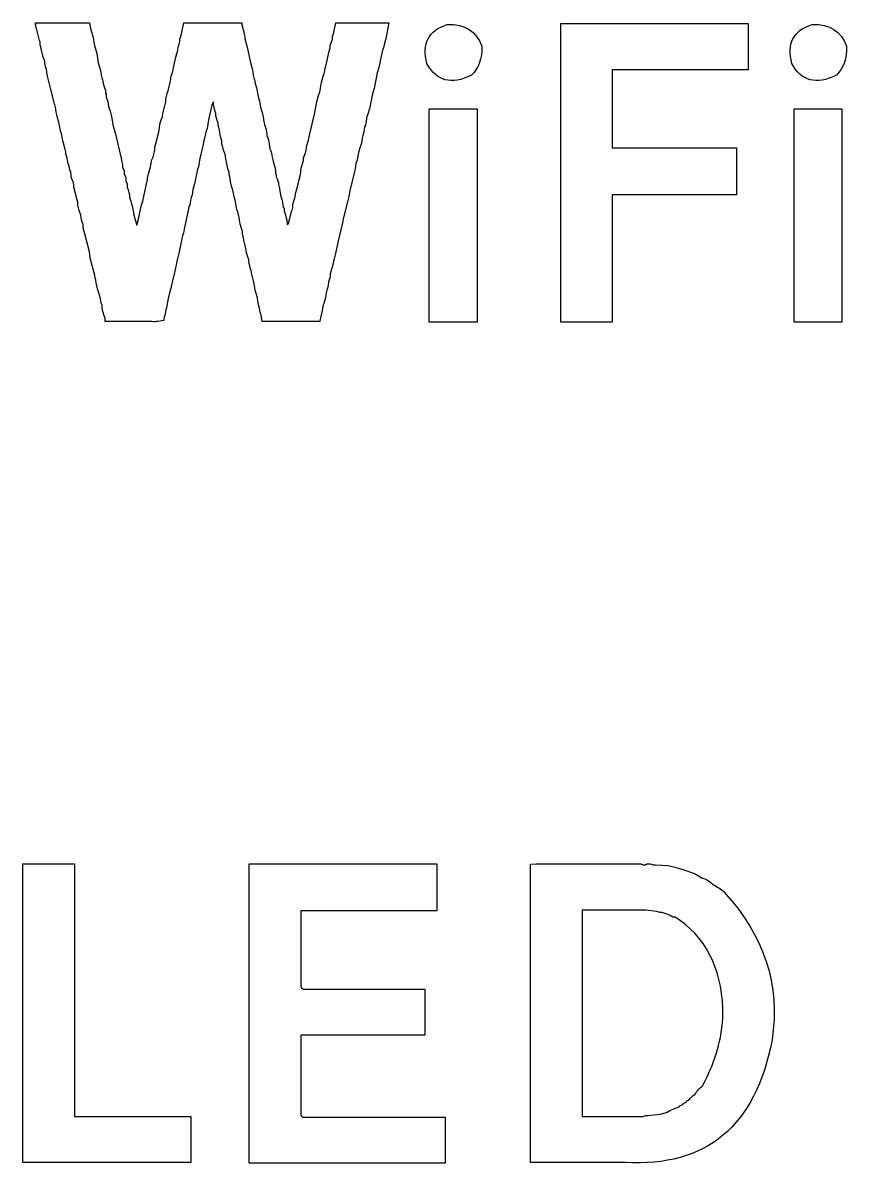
# Model space of a CAD drawing. Extents: x -122 to 332, y -236 to 521.
# Drawn here: x 213.29 to 220.56, y -101.18 to -91.09 of the extents above; entities that cross this region are included whole.
import ezdxf

# ---------------------------------------------------------------- set-up
doc = ezdxf.new("R2010")
doc.units = 0
doc.layers.add('Layer_1', color=7, linetype='CONTINUOUS')

msp = doc.modelspace()

# ---------------------------------------------------------------- linework, layer by layer
at = {"layer": 'Layer_1', "color": 3}
for p, q in [((213.39806, -91.09381), (213.40103, -91.08655)), ((213.39806, -91.10061), (213.39806, -91.08681)), ((213.39806, -91.08681), (213.39806, -91.09381)), ((213.39806, -91.10061), (213.39806, -91.09361)), ((213.39806, -91.09361), (213.39806, -91.10061)), ((213.43246, -91.23152), (213.39806, -91.10061)), ((213.40103, -91.08655), (213.42863, -91.08655)), ((213.42863, -91.08655), (213.50443, -91.08655)), ((213.50443, -91.08655), (213.53883, -91.08655)), ((213.53883, -91.08655), (213.62843, -91.08655)), ((213.62843, -91.08655), (213.65603, -91.08655)), ((213.65603, -91.08655), (213.77316, -91.08655)), ((213.77316, -91.08655), (213.82826, -91.08655)), ((213.82826, -91.08655), (213.87646, -91.08655)), ((213.87646, -91.08655), (213.88346, -91.13475)), ((214.68646, -91.18312), (214.70716, -91.08662)), ((214.70716, -91.08662), (214.73476, -91.08662)), ((214.73476, -91.08662), (214.75546, -91.08662)), ((214.75546, -91.08662), (214.87949, -91.08662)), ((214.87949, -91.08662), (214.96909, -91.08662)), ((214.96909, -91.08662), (214.99669, -91.08662)), ((214.99669, -91.08662), (215.11382, -91.08662)), ((215.11382, -91.08662), (215.13452, -91.08662)), ((215.13452, -91.08662), (215.21722, -91.08662)), ((215.21722, -91.08662), (215.21722, -91.10732)), ((216.02632, -91.18306), (216.04702, -91.08656)), ((216.04702, -91.08656), (216.07462, -91.08656)), ((216.07462, -91.08656), (216.19175, -91.08656)), ((216.19175, -91.08656), (216.26755, -91.08656)), ((216.26755, -91.08656), (216.29515, -91.08656)), ((216.29515, -91.08656), (216.41229, -91.08656)), ((216.41229, -91.08656), (216.46739, -91.08656)), ((216.46739, -91.08656), (216.51559, -91.08656)), ((216.51559, -91.08656), (216.48799, -91.22436)), ((217.03041, -91.10033), (217.03044, -91.10033)), ((218.0306, -91.17566), (218.0306, -91.09296)), ((218.0306, -91.09296), (218.07258, -91.09344)), ((218.07258, -91.09344), (218.12078, -91.09344)), ((218.12078, -91.09344), (218.25859, -91.09344)), ((218.25859, -91.09344), (218.31369, -91.09344)), ((218.31369, -91.09344), (218.36879, -91.09344)), ((218.36879, -91.09344), (218.42389, -91.09344)), ((218.42389, -91.09344), (218.47899, -91.09344)), ((218.47899, -91.09344), (218.61679, -91.09344)), ((218.61679, -91.09344), (218.63749, -91.09344)), ((218.63749, -91.09344), (218.65819, -91.09344)), ((218.65819, -91.09344), (218.87179, -91.09344)), ((218.87179, -91.09344), (218.91999, -91.09344)), ((218.91999, -91.09344), (218.96129, -91.09344)), ((218.96129, -91.09344), (219.00949, -91.09344)), ((219.00949, -91.09344), (219.05079, -91.09344)), ((219.05079, -91.09344), (219.08519, -91.09344)), ((219.08519, -91.09344), (219.12649, -91.09344)), ((219.12649, -91.09344), (219.15409, -91.09344)), ((219.15409, -91.09344), (219.27811, -91.09344)), ((219.27811, -91.09344), (219.35391, -91.09344)), ((219.35391, -91.09344), (219.38151, -91.09344)), ((219.38151, -91.09344), (219.40911, -91.09344)), ((219.40911, -91.09344), (219.43671, -91.09344)), ((219.43671, -91.09344), (219.46431, -91.09344)), ((219.46431, -91.09344), (219.58145, -91.09344)), ((219.58145, -91.09344), (219.60215, -91.09344)), ((219.60215, -91.09344), (219.68485, -91.09344)), ((219.68485, -91.09344), (219.68485, -91.49996)), ((220.24813, -91.10033), (220.24816, -91.10033)), ((213.88346, -91.13475), (213.89046, -91.15545)), ((213.89046, -91.15545), (213.90426, -91.20365)), ((213.90426, -91.20365), (213.91806, -91.28635)), ((214.67246, -91.23142), (214.67946, -91.20382)), ((214.67946, -91.20382), (214.68646, -91.18312)), ((216.01932, -91.20376), (216.02632, -91.18306)), ((216.01932, -91.23136), (216.01932, -91.20376)), ((218.0306, -91.19636), (218.0306, -91.17566)), ((218.0306, -91.31349), (218.0306, -91.19636)), ((213.43946, -91.27982), (213.43946, -91.25222)), ((213.91806, -91.28635), (213.93876, -91.35525)), ((214.66546, -91.27282), (214.67246, -91.25212)), ((214.67246, -91.25212), (214.67246, -91.23142)), ((215.24482, -91.22445), (215.25862, -91.27955)), ((215.25862, -91.27955), (215.26562, -91.30025)), ((215.26562, -91.30025), (215.29322, -91.42428)), ((215.99162, -91.32786), (215.99862, -91.30716)), ((215.99862, -91.28646), (216.01932, -91.23136)), ((215.99862, -91.30716), (215.99862, -91.28646)), ((216.46719, -91.30706), (216.46019, -91.32776)), ((216.47419, -91.27946), (216.46719, -91.30706)), ((216.48799, -91.22436), (216.47419, -91.27946)), ((213.46716, -91.39012), (213.46016, -91.36252)), ((213.48096, -91.42452), (213.46716, -91.39012)), ((213.93876, -91.35525), (213.95256, -91.43795)), ((214.61696, -91.47962), (214.63766, -91.39002)), ((214.63766, -91.39002), (214.64466, -91.35552)), ((214.64466, -91.35552), (214.65166, -91.34172)), ((215.96392, -91.44506), (215.98462, -91.34856)), ((215.98462, -91.34856), (215.99162, -91.32786)), ((216.46019, -91.32776), (216.43949, -91.42426)), ((218.0306, -91.34109), (218.0306, -91.31349)), ((218.0306, -91.36869), (218.0306, -91.34109)), ((218.0306, -91.39629), (218.0306, -91.36869)), ((218.0306, -91.42389), (218.0306, -91.39629)), ((213.50176, -91.54162), (213.49476, -91.49342)), ((213.95256, -91.43795), (213.97326, -91.50685)), ((213.97326, -91.50685), (213.98026, -91.56195)), ((214.60996, -91.51402), (214.61696, -91.47962)), ((215.29322, -91.42428), (215.30702, -91.47938)), ((215.95692, -91.47266), (215.96392, -91.44506)), ((216.42569, -91.47936), (216.41189, -91.52756)), ((216.43949, -91.42426), (216.42569, -91.47936)), ((218.0306, -91.49969), (218.0306, -91.42389)), ((218.0306, -91.62371), (218.0306, -91.49969)), ((218.56826, -91.49996), (218.48556, -91.49996)), ((218.48556, -91.49996), (218.48556, -92.18898)), ((218.58896, -91.49996), (218.56826, -91.49996)), ((218.70609, -91.49996), (218.58896, -91.49996)), ((218.73369, -91.49996), (218.70609, -91.49996)), ((218.82329, -91.49996), (218.73369, -91.49996)), ((218.94732, -91.49996), (218.82329, -91.49996)), ((218.96802, -91.49996), (218.94732, -91.49996)), ((218.99562, -91.49996), (218.96802, -91.49996)), ((219.02322, -91.49996), (218.99562, -91.49996)), ((219.10592, -91.49996), (219.02322, -91.49996)), ((219.12662, -91.49996), (219.10592, -91.49996)), ((219.24375, -91.49996), (219.12662, -91.49996)), ((219.27135, -91.49996), (219.24375, -91.49996)), ((219.36095, -91.49996), (219.27135, -91.49996)), ((219.39535, -91.49996), (219.36095, -91.49996)), ((219.42295, -91.49996), (219.39535, -91.49996)), ((219.56075, -91.49996), (219.42295, -91.49996)), ((219.58145, -91.49996), (219.56075, -91.49996)), ((219.60905, -91.49996), (219.58145, -91.49996)), ((219.62975, -91.49996), (219.60905, -91.49996)), ((219.66415, -91.49996), (219.62975, -91.49996)), ((219.68485, -91.49996), (219.66415, -91.49996)), ((213.50876, -91.56922), (213.50176, -91.54162)), ((213.51576, -91.60362), (213.50876, -91.56922)), ((213.52956, -91.65182), (213.51576, -91.60362)), ((213.99406, -91.61015), (214.00106, -91.63775)), ((214.56846, -91.68622), (214.58916, -91.59662)), ((214.58916, -91.59662), (214.59616, -91.55532)), ((214.59616, -91.55532), (214.60996, -91.51402)), ((215.33462, -91.61028), (215.34842, -91.65848)), ((215.91542, -91.64486), (215.92242, -91.61046)), ((215.92242, -91.61046), (215.93622, -91.55536)), ((216.41189, -91.52756), (216.38429, -91.66536)), ((213.56396, -91.78963), (213.52956, -91.65182)), ((214.00106, -91.63775), (214.00806, -91.65845)), ((214.00806, -91.65845), (214.01506, -91.67915)), ((214.01506, -91.67915), (214.01506, -91.70675)), ((214.54766, -91.76202), (214.56146, -91.70692)), ((214.56146, -91.70692), (214.56846, -91.68622)), ((215.34842, -91.65848), (215.35542, -91.70668)), ((215.35542, -91.70668), (215.36242, -91.73428)), ((216.37049, -91.71356), (216.34289, -91.84447)), ((216.38429, -91.66536), (216.37049, -91.71356)), ((218.0306, -91.65131), (218.0306, -91.62371)), ((218.0306, -91.69261), (218.0306, -91.65131)), ((218.0306, -91.72711), (218.0306, -91.69261)), ((213.57796, -91.84483), (213.57096, -91.81033)), ((214.02206, -91.72055), (214.02206, -91.74125)), ((214.54066, -91.81712), (214.54766, -91.78272)), ((214.54766, -91.78272), (214.54766, -91.76202)), ((214.95343, -91.81007), (214.94643, -91.85137)), ((214.96723, -91.78247), (214.95343, -91.81007)), ((215.36242, -91.73428), (215.36942, -91.75498)), ((215.86022, -91.8929), (215.88092, -91.78266)), ((215.88092, -91.78266), (215.89472, -91.72756)), ((218.0306, -91.76841), (218.0306, -91.72711)), ((218.0306, -91.81661), (218.0306, -91.76841)), ((214.04276, -91.82395), (214.05656, -91.86525)), ((214.05656, -91.86525), (214.07036, -91.91345)), ((214.07036, -91.91345), (214.08416, -91.99615)), ((214.51296, -91.92742), (214.51996, -91.91362)), ((214.94643, -91.85137), (214.92573, -91.94097)), ((215.81892, -92.06516), (215.86022, -91.8929)), ((216.32209, -91.91337), (216.30829, -91.98917)), ((216.32909, -91.89267), (216.32209, -91.91337)), ((216.34289, -91.84447), (216.32909, -91.89267)), ((216.87183, -91.92715), (216.87183, -91.84445)), ((216.87183, -91.84445), (216.89953, -91.84447)), ((216.89953, -91.84447), (216.98913, -91.84447)), ((216.98913, -91.84447), (217.01673, -91.84447)), ((217.01673, -91.84447), (217.04433, -91.84447)), ((217.04433, -91.84447), (217.07193, -91.84447)), ((217.07193, -91.84447), (217.18906, -91.84447)), ((217.18906, -91.84447), (217.24416, -91.84447)), ((217.24416, -91.84447), (217.29236, -91.84447)), ((217.29236, -91.84447), (217.29236, -93.72549)), ((218.0306, -91.85791), (218.0306, -91.81661)), ((218.0306, -91.90611), (218.0306, -91.85791)), ((218.0306, -92.11971), (218.0306, -91.90611)), ((220.08955, -91.92715), (220.08955, -91.84445)), ((220.08955, -91.84445), (220.11725, -91.84447)), ((220.11725, -91.84447), (220.20685, -91.84447)), ((220.20685, -91.84447), (220.23445, -91.84447)), ((220.23445, -91.84447), (220.26205, -91.84447)), ((220.26205, -91.84447), (220.28965, -91.84447)), ((220.28965, -91.84447), (220.40678, -91.84447)), ((220.40678, -91.84447), (220.46188, -91.84447)), ((220.46188, -91.84447), (220.51008, -91.84447)), ((220.51008, -91.84447), (220.51008, -93.72549)), ((213.61256, -92.01016), (213.60556, -91.96196)), ((214.08416, -91.99615), (214.10486, -92.06505)), ((214.48516, -92.05152), (214.49896, -91.96882)), ((214.49896, -91.96882), (214.50596, -91.94122)), ((214.50596, -91.94122), (214.51296, -91.92742)), ((214.91193, -92.01677), (214.90493, -92.03747)), ((214.92573, -91.94097), (214.91193, -92.01677)), ((215.00863, -91.98922), (215.00863, -91.96852)), ((215.01563, -92.00992), (215.00863, -91.98922)), ((215.41082, -91.94102), (215.41782, -91.98232)), ((215.41782, -91.98232), (215.43162, -92.01672)), ((215.43162, -92.01672), (215.43862, -92.05802)), ((216.30129, -92.00297), (216.29429, -92.05117)), ((216.30829, -91.98917), (216.30129, -92.00297)), ((216.87183, -91.94785), (216.87183, -91.92715)), ((216.87183, -92.06499), (216.87183, -91.94785)), ((220.08955, -91.94785), (220.08955, -91.92715)), ((220.08955, -92.06499), (220.08955, -91.94785)), ((214.10486, -92.06505), (214.11186, -92.10635)), ((214.11186, -92.10635), (214.15316, -92.2786)), ((214.45756, -92.16172), (214.47136, -92.10662)), ((214.47136, -92.10662), (214.48516, -92.05152)), ((214.90493, -92.03747), (214.88423, -92.12707)), ((215.43862, -92.05802), (215.43862, -92.07872)), ((215.80512, -92.12026), (215.81892, -92.06516)), ((216.87183, -92.09259), (216.87183, -92.06499)), ((216.87183, -92.12019), (216.87183, -92.09259)), ((220.08955, -92.09259), (220.08955, -92.06499)), ((220.08955, -92.12019), (220.08955, -92.09259)), ((213.64716, -92.148), (213.64016, -92.1273)), ((213.66096, -92.2031), (213.64716, -92.148)), ((214.44356, -92.24442), (214.45056, -92.21002)), ((214.45056, -92.18242), (214.45756, -92.16172)), ((214.45056, -92.21002), (214.45056, -92.18242)), ((214.86323, -92.21667), (214.85623, -92.25117)), ((214.87023, -92.18227), (214.86323, -92.21667)), ((214.87723, -92.15467), (214.87023, -92.18227)), ((214.88423, -92.12707), (214.87723, -92.15467)), ((215.04333, -92.15472), (215.04333, -92.12712)), ((215.05033, -92.18232), (215.04333, -92.15472)), ((215.05733, -92.20992), (215.05033, -92.18232)), ((215.07113, -92.24432), (215.05733, -92.20992)), ((215.45932, -92.15452), (215.46632, -92.19582)), ((215.79132, -92.16846), (215.80512, -92.12026)), ((216.25979, -92.18897), (216.24599, -92.23027)), ((216.27359, -92.14767), (216.25979, -92.18897)), ((216.87183, -92.14779), (216.87183, -92.12019)), ((216.87183, -92.17539), (216.87183, -92.14779)), ((216.87183, -92.25119), (216.87183, -92.17539)), ((218.0306, -92.14041), (218.0306, -92.11971)), ((218.0306, -92.16111), (218.0306, -92.14041)), ((218.0306, -92.21621), (218.0306, -92.16111)), ((218.0306, -92.27131), (218.0306, -92.21621)), ((218.48556, -92.18898), (218.53376, -92.18898)), ((218.53376, -92.18898), (218.57506, -92.18898)), ((218.57506, -92.18898), (218.69219, -92.18898)), ((218.69219, -92.18898), (218.71289, -92.18898)), ((218.71289, -92.18898), (218.79559, -92.18898)), ((218.79559, -92.18898), (218.88519, -92.18898)), ((218.88519, -92.18898), (218.91279, -92.18898)), ((218.91279, -92.18898), (219.02993, -92.18898)), ((219.02993, -92.18898), (219.05063, -92.18898)), ((219.05063, -92.18898), (219.13333, -92.18898)), ((219.13333, -92.18898), (219.20913, -92.18898)), ((219.20913, -92.18898), (219.24353, -92.18898)), ((219.24353, -92.18898), (219.33313, -92.18898)), ((219.33313, -92.18898), (219.36073, -92.18898)), ((219.36073, -92.18898), (219.47786, -92.18898)), ((219.47786, -92.18898), (219.49856, -92.18898)), ((219.49856, -92.18898), (219.58126, -92.18898)), ((219.58126, -92.18898), (219.58126, -92.60239)), ((220.08955, -92.14779), (220.08955, -92.12019)), ((220.08955, -92.17539), (220.08955, -92.14779)), ((220.08955, -92.25119), (220.08955, -92.17539)), ((213.66796, -92.2445), (213.66796, -92.2238)), ((213.67496, -92.2652), (213.66796, -92.2445)), ((214.41576, -92.34092), (214.42276, -92.29962)), ((214.42276, -92.29962), (214.43656, -92.27202)), ((214.43656, -92.27202), (214.44356, -92.24442)), ((214.84923, -92.27877), (214.83543, -92.35457)), ((214.85623, -92.25117), (214.84923, -92.27877)), ((215.07813, -92.28562), (215.07113, -92.24432)), ((215.08513, -92.32692), (215.07813, -92.28562)), ((215.48702, -92.27162), (215.49402, -92.30602)), ((215.49402, -92.30602), (215.51472, -92.38182)), ((215.74292, -92.3683), (215.75672, -92.3201)), ((215.75672, -92.3201), (215.76372, -92.2994)), ((215.76372, -92.2994), (215.76372, -92.2787)), ((216.23199, -92.30607), (216.22499, -92.32677)), ((216.23899, -92.27847), (216.23199, -92.30607)), ((216.24599, -92.23027), (216.23899, -92.27847)), ((216.87183, -92.37521), (216.87183, -92.25119)), ((218.0306, -92.32641), (218.0306, -92.27131)), ((220.08955, -92.37521), (220.08955, -92.25119)), ((213.71646, -92.4581), (213.70946, -92.403)), ((214.16696, -92.3613), (214.18076, -92.3889)), ((214.18076, -92.3889), (214.18076, -92.4165)), ((214.18076, -92.4165), (214.19456, -92.451)), ((214.38796, -92.45122), (214.40176, -92.39612)), ((214.40176, -92.39612), (214.40876, -92.36852)), ((214.40876, -92.36852), (214.41576, -92.34092)), ((214.82843, -92.37527), (214.80083, -92.50619)), ((214.83543, -92.35457), (214.82843, -92.37527)), ((215.10583, -92.42342), (215.10583, -92.40272)), ((215.51472, -92.38182), (215.51472, -92.40942)), ((215.73592, -92.4234), (215.74292, -92.3683)), ((216.21099, -92.39567), (216.16969, -92.56793)), ((216.21799, -92.37497), (216.21099, -92.39567)), ((216.22499, -92.32677), (216.21799, -92.37497)), ((216.87183, -92.40281), (216.87183, -92.37521)), ((216.87183, -92.44411), (216.87183, -92.40281)), ((218.0306, -92.37461), (218.0306, -92.32641)), ((218.0306, -92.45731), (218.0306, -92.37461)), ((220.08955, -92.40281), (220.08955, -92.37521)), ((220.08955, -92.44411), (220.08955, -92.40281)), ((213.73026, -92.4857), (213.71646, -92.4581)), ((213.73726, -92.5133), (213.73026, -92.4857)), ((213.73726, -92.534), (213.73726, -92.5133)), ((214.19456, -92.451), (214.19456, -92.4786)), ((214.19456, -92.4786), (214.20836, -92.5062)), ((214.20836, -92.5062), (214.20836, -92.5338)), ((214.35346, -92.61662), (214.37416, -92.52012)), ((214.37416, -92.52012), (214.38796, -92.47192)), ((214.38796, -92.47192), (214.38796, -92.45122)), ((214.80083, -92.50619), (214.78703, -92.55439)), ((215.11283, -92.44412), (215.10583, -92.42342)), ((215.11983, -92.48542), (215.11283, -92.44412)), ((215.12683, -92.52672), (215.11983, -92.48542)), ((215.54242, -92.51282), (215.54942, -92.54732)), ((215.70832, -92.5336), (215.72212, -92.4785)), ((215.72212, -92.4785), (215.73592, -92.4234)), ((216.87183, -92.47851), (216.87183, -92.44411)), ((216.87183, -92.51981), (216.87183, -92.47851)), ((216.87183, -92.63694), (216.87183, -92.51981)), ((218.0306, -92.47801), (218.0306, -92.45731)), ((218.0306, -92.59514), (218.0306, -92.47801)), ((220.08955, -92.47851), (220.08955, -92.44411)), ((220.08955, -92.51981), (220.08955, -92.47851)), ((220.08955, -92.63694), (220.08955, -92.51981)), ((213.77166, -92.6718), (213.73726, -92.534)), ((214.34646, -92.65792), (214.35346, -92.61662)), ((214.78703, -92.55439), (214.78003, -92.60259)), ((215.14063, -92.56112), (215.12683, -92.52672)), ((215.14763, -92.60242), (215.14063, -92.56112)), ((215.16143, -92.66442), (215.14763, -92.60242)), ((215.54942, -92.54732), (215.55642, -92.58862)), ((215.55642, -92.58862), (215.56342, -92.61622)), ((215.69452, -92.5818), (215.70832, -92.5336)), ((216.16269, -92.61613), (216.14889, -92.66433)), ((216.16969, -92.56793), (216.16269, -92.61613)), ((218.0306, -92.62274), (218.0306, -92.59514)), ((218.0306, -92.71234), (218.0306, -92.62274)), ((218.56826, -92.60239), (218.48556, -92.60239)), ((218.48556, -92.60239), (218.48556, -93.72549)), ((218.58896, -92.60239), (218.56826, -92.60239)), ((218.70609, -92.60239), (218.58896, -92.60239)), ((218.73369, -92.60239), (218.70609, -92.60239)), ((218.82329, -92.60239), (218.73369, -92.60239)), ((218.85769, -92.60239), (218.82329, -92.60239)), ((218.93349, -92.60239), (218.85769, -92.60239)), ((219.01619, -92.60239), (218.93349, -92.60239)), ((219.03689, -92.60239), (219.01619, -92.60239)), ((219.15403, -92.60239), (219.03689, -92.60239)), ((219.18163, -92.60239), (219.15403, -92.60239)), ((219.27123, -92.60239), (219.18163, -92.60239)), ((219.35393, -92.60239), (219.27123, -92.60239)), ((219.37463, -92.60239), (219.35393, -92.60239)), ((219.49176, -92.60239), (219.37463, -92.60239)), ((219.53306, -92.60239), (219.49176, -92.60239)), ((219.58126, -92.60239), (219.53306, -92.60239)), ((213.77166, -92.6925), (213.77166, -92.6718)), ((213.78546, -92.7407), (213.77166, -92.6925)), ((214.22906, -92.6234), (214.23606, -92.651)), ((214.30506, -92.83013), (214.33266, -92.69232)), ((214.33266, -92.69232), (214.34646, -92.65792)), ((214.75233, -92.70599), (214.74533, -92.74729)), ((214.75933, -92.69219), (214.75233, -92.70599)), ((215.66692, -92.71964), (215.66692, -92.69204)), ((216.14889, -92.66433), (216.11449, -92.80214)), ((216.87183, -92.67824), (216.87183, -92.63694)), ((216.87183, -92.72644), (216.87183, -92.67824)), ((218.0306, -92.74674), (218.0306, -92.71234)), ((220.08955, -92.67824), (220.08955, -92.63694)), ((220.08955, -92.72644), (220.08955, -92.67824)), ((213.79926, -92.782), (213.78546, -92.7407)), ((214.26366, -92.76813), (214.27746, -92.82323)), ((214.27746, -92.82323), (214.29126, -92.87143)), ((214.73833, -92.76799), (214.71073, -92.9058)), ((214.74533, -92.74729), (214.73833, -92.76799)), ((215.18223, -92.75402), (215.17523, -92.73332)), ((215.18923, -92.78162), (215.18223, -92.75402)), ((215.59112, -92.72652), (215.59112, -92.74722)), ((216.11449, -92.80214), (216.10749, -92.85034)), ((216.87183, -92.76774), (216.87183, -92.72644)), ((216.87183, -92.81594), (216.87183, -92.76774)), ((216.87183, -92.85724), (216.87183, -92.81594)), ((218.0306, -92.77434), (218.0306, -92.74674)), ((218.0306, -92.85704), (218.0306, -92.77434)), ((220.08955, -92.76774), (220.08955, -92.72644)), ((220.08955, -92.81594), (220.08955, -92.76774)), ((220.08955, -92.85724), (220.08955, -92.81594)), ((213.81996, -92.8923), (213.81996, -92.8647)), ((213.83376, -92.9474), (213.81996, -92.8923)), ((214.29126, -92.87143), (214.30506, -92.83013)), ((214.71073, -92.9058), (214.70373, -92.9403)), ((216.10749, -92.85034), (216.06619, -93.02259)), ((216.87183, -92.90544), (216.87183, -92.85724)), ((216.87183, -92.95364), (216.87183, -92.90544)), ((218.0306, -92.87774), (218.0306, -92.85704)), ((218.0306, -92.99487), (218.0306, -92.87774)), ((220.08955, -92.90544), (220.08955, -92.85724)), ((220.08955, -92.95364), (220.08955, -92.90544)), ((213.87506, -93.10587), (213.83376, -92.9474)), ((214.69673, -92.961), (214.66913, -93.09191)), ((214.70373, -92.9403), (214.69673, -92.961)), ((215.24463, -93.03654), (215.23763, -93.00214)), ((216.06619, -93.02259), (216.04549, -93.11909)), ((216.87183, -93.03634), (216.87183, -92.95364)), ((218.0306, -93.02247), (218.0306, -92.99487)), ((218.0306, -93.11207), (218.0306, -93.02247)), ((220.08955, -93.03634), (220.08955, -92.95364)), ((213.88206, -93.16097), (213.87506, -93.10587)), ((214.66213, -93.11951), (214.65513, -93.15401)), ((214.66913, -93.09191), (214.66213, -93.11951)), ((215.25163, -93.06414), (215.24463, -93.03654)), ((216.87183, -93.05704), (216.87183, -93.03634)), ((216.87183, -93.17418), (216.87183, -93.05704)), ((218.0306, -93.14657), (218.0306, -93.11207)), ((220.08955, -93.05704), (220.08955, -93.03634)), ((220.08955, -93.17418), (220.08955, -93.05704)), ((213.91646, -93.29188), (213.88206, -93.16097)), ((214.64813, -93.17471), (214.62053, -93.30562)), ((214.65513, -93.15401), (214.64813, -93.17471)), ((216.02479, -93.20869), (215.99719, -93.29829)), ((216.87183, -93.20178), (216.87183, -93.17418)), ((216.87183, -93.29138), (216.87183, -93.20178)), ((218.0306, -93.17417), (218.0306, -93.14657)), ((218.0306, -93.20857), (218.0306, -93.17417)), ((218.0306, -93.23617), (218.0306, -93.20857)), ((220.08955, -93.20178), (220.08955, -93.17418)), ((220.08955, -93.29138), (220.08955, -93.20178)), ((213.92346, -93.31258), (213.91646, -93.29188)), ((214.62053, -93.30562), (214.61353, -93.33322)), ((215.30003, -93.27089), (215.29303, -93.25019)), ((215.30703, -93.30529), (215.30003, -93.27089)), ((215.32103, -93.36049), (215.31403, -93.32599)), ((215.99719, -93.29829), (215.99719, -93.32589)), ((216.87183, -93.32578), (216.87183, -93.29138)), ((216.87183, -93.35338), (216.87183, -93.32578)), ((218.0306, -93.37397), (218.0306, -93.23617)), ((220.08955, -93.32578), (220.08955, -93.29138)), ((220.08955, -93.35338), (220.08955, -93.32578)), ((214.59253, -93.42962), (214.58553, -93.44342)), ((214.59953, -93.39522), (214.59253, -93.42962)), ((214.60653, -93.36082), (214.59953, -93.39522)), ((214.61353, -93.33322), (214.60653, -93.36082)), ((215.32803, -93.38809), (215.32103, -93.36049)), ((216.87183, -93.38778), (216.87183, -93.35338)), ((216.87183, -93.41538), (216.87183, -93.38778)), ((216.87183, -93.46358), (216.87183, -93.41538)), ((218.0306, -93.39467), (218.0306, -93.37397)), ((218.0306, -93.44977), (218.0306, -93.39467)), ((220.08955, -93.38778), (220.08955, -93.35338)), ((220.08955, -93.41538), (220.08955, -93.38778)), ((220.08955, -93.46358), (220.08955, -93.41538)), ((213.97866, -93.55369), (213.97166, -93.51929)), ((214.57173, -93.50542), (214.56473, -93.53302)), ((214.58553, -93.44342), (214.57173, -93.50542)), ((215.35563, -93.51209), (215.34183, -93.46389)), ((215.36263, -93.56029), (215.35563, -93.51209)), ((215.95579, -93.51199), (215.94199, -93.56019)), ((216.87183, -93.60139), (216.87183, -93.46358)), ((218.0306, -93.50487), (218.0306, -93.44977)), ((218.0306, -93.62889), (218.0306, -93.50487)), ((220.08955, -93.60139), (220.08955, -93.46358)), ((214.56473, -93.53302), (214.55773, -93.58122)), ((215.37643, -93.61539), (215.36263, -93.56029)), ((215.93499, -93.57399), (215.92799, -93.62219)), ((215.94199, -93.56019), (215.93499, -93.57399)), ((216.87183, -93.62209), (216.87183, -93.60139)), ((216.87183, -93.64969), (216.87183, -93.62209)), ((218.0306, -93.65649), (218.0306, -93.62889)), ((220.08955, -93.62209), (220.08955, -93.60139)), ((220.08955, -93.64969), (220.08955, -93.62209)), ((214.01326, -93.71912), (214.01326, -93.69152)), ((214.09596, -93.71912), (214.01326, -93.71912)), ((214.11666, -93.71912), (214.09596, -93.71912)), ((214.2338, -93.71912), (214.11666, -93.71912)), ((214.2614, -93.71912), (214.2338, -93.71912)), ((214.351, -93.71912), (214.2614, -93.71912)), ((214.3854, -93.71912), (214.351, -93.71912)), ((214.413, -93.71912), (214.3854, -93.71912)), ((215.39723, -93.71869), (215.39023, -93.66359)), ((215.47993, -93.71869), (215.39723, -93.71869)), ((215.50063, -93.71869), (215.47993, -93.71869)), ((215.61776, -93.71869), (215.50063, -93.71869)), ((215.64536, -93.71869), (215.61776, -93.71869)), ((215.73496, -93.71869), (215.64536, -93.71869)), ((215.85899, -93.71869), (215.73496, -93.71869)), ((215.87969, -93.71869), (215.85899, -93.71869)), ((215.90729, -93.71869), (215.87969, -93.71869)), ((216.87183, -93.67039), (216.87183, -93.64969)), ((216.87183, -93.70479), (216.87183, -93.67039)), ((216.87183, -93.72549), (216.87183, -93.70479)), ((216.95453, -93.72549), (216.87183, -93.72549)), ((216.97523, -93.72549), (216.95453, -93.72549)), ((217.09236, -93.72549), (216.97523, -93.72549)), ((217.11996, -93.72549), (217.09236, -93.72549)), ((217.14756, -93.72549), (217.11996, -93.72549)), ((217.17516, -93.72549), (217.14756, -93.72549)), ((217.26476, -93.72549), (217.17516, -93.72549)), ((217.29236, -93.72549), (217.26476, -93.72549)), ((218.0306, -93.67719), (218.0306, -93.65649)), ((218.0306, -93.70479), (218.0306, -93.67719)), ((218.0306, -93.72549), (218.0306, -93.70479)), ((218.1133, -93.72549), (218.0306, -93.72549)), ((218.134, -93.72549), (218.1133, -93.72549)), ((218.25114, -93.72549), (218.134, -93.72549)), ((218.27874, -93.72549), (218.25114, -93.72549)), ((218.30634, -93.72549), (218.27874, -93.72549)), ((218.33394, -93.72549), (218.30634, -93.72549)), ((218.45796, -93.72549), (218.33394, -93.72549)), ((218.48556, -93.72549), (218.45796, -93.72549)), ((220.08955, -93.67039), (220.08955, -93.64969)), ((220.08955, -93.70479), (220.08955, -93.67039)), ((220.08955, -93.72549), (220.08955, -93.70479)), ((220.17225, -93.72549), (220.08955, -93.72549)), ((220.19295, -93.72549), (220.17225, -93.72549)), ((220.31008, -93.72549), (220.19295, -93.72549)), ((220.33768, -93.72549), (220.31008, -93.72549)), ((220.36528, -93.72549), (220.33768, -93.72549)), ((220.39288, -93.72549), (220.36528, -93.72549)), ((220.48248, -93.72549), (220.39288, -93.72549)), ((220.51008, -93.72549), (220.48248, -93.72549)), ((213.28781, -98.58563), (213.28781, -98.50293)), ((213.28781, -98.50293), (213.31498, -98.50334)), ((213.31498, -98.50334), (213.43901, -98.50334)), ((213.43901, -98.50334), (213.46661, -98.50334)), ((213.46661, -98.50334), (213.49421, -98.50334)), ((213.49421, -98.50334), (213.52181, -98.50334)), ((213.52181, -98.50334), (213.63894, -98.50334)), ((213.63894, -98.50334), (213.69404, -98.50334)), ((213.69404, -98.50334), (213.74224, -98.50334)), ((213.74224, -98.50334), (213.74224, -100.72887)), ((215.28286, -98.58558), (215.28286, -98.50288)), ((215.28286, -98.50288), (215.3252, -98.50334)), ((215.3252, -98.50334), (215.3734, -98.50334)), ((215.3734, -98.50334), (215.5112, -98.50334)), ((215.5112, -98.50334), (215.5663, -98.50334)), ((215.5663, -98.50334), (215.6214, -98.50334)), ((215.6214, -98.50334), (215.6765, -98.50334)), ((215.6765, -98.50334), (215.7316, -98.50334)), ((215.7316, -98.50334), (215.86941, -98.50334)), ((215.86941, -98.50334), (215.89011, -98.50334)), ((215.89011, -98.50334), (215.91081, -98.50334)), ((215.91081, -98.50334), (216.1244, -98.50334)), ((216.1244, -98.50334), (216.1726, -98.50334)), ((216.1726, -98.50334), (216.2139, -98.50334)), ((216.2139, -98.50334), (216.2621, -98.50334)), ((216.2621, -98.50334), (216.3034, -98.50334)), ((216.3034, -98.50334), (216.3378, -98.50334)), ((216.3378, -98.50334), (216.3791, -98.50334)), ((216.3791, -98.50334), (216.4067, -98.50334)), ((216.4067, -98.50334), (216.53073, -98.50334)), ((216.53073, -98.50334), (216.60653, -98.50334)), ((216.60653, -98.50334), (216.63413, -98.50334)), ((216.63413, -98.50334), (216.66173, -98.50334)), ((216.66173, -98.50334), (216.68933, -98.50334)), ((216.68933, -98.50334), (216.71693, -98.50334)), ((216.71693, -98.50334), (216.83406, -98.50334)), ((216.83406, -98.50334), (216.85476, -98.50334)), ((216.85476, -98.50334), (216.93746, -98.50334)), ((216.93746, -98.50334), (216.93746, -98.91675)), ((217.76459, -98.50357), (217.81256, -98.50334)), ((217.76459, -98.58627), (217.76459, -98.50357)), ((217.81256, -98.50334), (217.84706, -98.50334)), ((217.84706, -98.50334), (218.06066, -98.50334)), ((218.06066, -98.50334), (218.10196, -98.50334)), ((218.10196, -98.50334), (218.13646, -98.50334)), ((218.13646, -98.50334), (218.16406, -98.50334)), ((218.16406, -98.50334), (218.18476, -98.50334)), ((218.18476, -98.50334), (218.32256, -98.50334)), ((218.32256, -98.50334), (218.41216, -98.50334)), ((218.41216, -98.50334), (218.44656, -98.50334)), ((218.44656, -98.50334), (218.54306, -98.50334)), ((218.54306, -98.50334), (218.57746, -98.50334)), ((218.57746, -98.50334), (218.60506, -98.50334)), ((218.60506, -98.50334), (218.62576, -98.50334)), ((218.62576, -98.50334), (218.66026, -98.50334)), ((218.66026, -98.50334), (218.73606, -98.50334)), ((218.73606, -98.50334), (218.75676, -98.51034)), ((218.75676, -98.51034), (218.77746, -98.51034)), ((218.77746, -98.51034), (218.79126, -98.50334)), ((218.79126, -98.50334), (218.81886, -98.50334)), ((218.81886, -98.50334), (218.84646, -98.51034)), ((218.84646, -98.51034), (218.86716, -98.51034)), ((218.86716, -98.51034), (218.97741, -98.51734)), ((218.97741, -98.51734), (219.01181, -98.52434)), ((219.01181, -98.52434), (219.03941, -98.53134)), ((219.03941, -98.53134), (219.05321, -98.53834)), ((219.05321, -98.53834), (219.10831, -98.55214)), ((219.10831, -98.55214), (219.21166, -98.58654)), ((213.28781, -98.60633), (213.28781, -98.58563)), ((213.28781, -98.72347), (213.28781, -98.60633)), ((215.28286, -98.60628), (215.28286, -98.58558)), ((215.28286, -98.72342), (215.28286, -98.60628)), ((217.76459, -98.60697), (217.76459, -98.58627)), ((217.76459, -98.72411), (217.76459, -98.60697)), ((219.21166, -98.58654), (219.28056, -98.62784)), ((219.28056, -98.62784), (219.30126, -98.63484)), ((213.28781, -98.75107), (213.28781, -98.72347)), ((213.28781, -98.77867), (213.28781, -98.75107)), ((215.28286, -98.75102), (215.28286, -98.72342)), ((215.28286, -98.84062), (215.28286, -98.75102)), ((217.76459, -98.75171), (217.76459, -98.72411)), ((217.76459, -98.77931), (217.76459, -98.75171)), ((213.28781, -98.80627), (213.28781, -98.77867)), ((213.28781, -98.83387), (213.28781, -98.80627)), ((213.28781, -98.90967), (213.28781, -98.83387)), ((215.28286, -98.87502), (215.28286, -98.84062)), ((215.28286, -98.95082), (215.28286, -98.87502)), ((217.76459, -98.80691), (217.76459, -98.77931)), ((217.76459, -98.83451), (217.76459, -98.80691)), ((217.76459, -98.91031), (217.76459, -98.83451)), ((213.28781, -99.0337), (213.28781, -98.90967)), ((215.28286, -99.03352), (215.28286, -98.95082)), ((215.82086, -98.91675), (215.73816, -98.91675)), ((215.73816, -98.91675), (215.73816, -99.57821)), ((215.84156, -98.91675), (215.82086, -98.91675)), ((215.9587, -98.91675), (215.84156, -98.91675)), ((215.9863, -98.91675), (215.9587, -98.91675)), ((216.0759, -98.91675), (215.9863, -98.91675)), ((216.19992, -98.91675), (216.0759, -98.91675)), ((216.22062, -98.91675), (216.19992, -98.91675)), ((216.24822, -98.91675), (216.22062, -98.91675)), ((216.27582, -98.91675), (216.24822, -98.91675)), ((216.35852, -98.91675), (216.27582, -98.91675)), ((216.37922, -98.91675), (216.35852, -98.91675)), ((216.49635, -98.91675), (216.37922, -98.91675)), ((216.52395, -98.91675), (216.49635, -98.91675)), ((216.61355, -98.91675), (216.52395, -98.91675)), ((216.64795, -98.91675), (216.61355, -98.91675)), ((216.67555, -98.91675), (216.64795, -98.91675)), ((216.81336, -98.91675), (216.67555, -98.91675)), ((216.83406, -98.91675), (216.81336, -98.91675)), ((216.86166, -98.91675), (216.83406, -98.91675)), ((216.88236, -98.91675), (216.86166, -98.91675)), ((216.91676, -98.91675), (216.88236, -98.91675)), ((216.93746, -98.91675), (216.91676, -98.91675)), ((217.76459, -99.03434), (217.76459, -98.91031)), ((218.21964, -98.90928), (218.21908, -100.72887)), ((218.43324, -98.90928), (218.21964, -98.90928)), ((218.45394, -98.90928), (218.43324, -98.90928)), ((218.57796, -98.90928), (218.45394, -98.90928)), ((218.59866, -98.90928), (218.57796, -98.90928)), ((218.73647, -98.90928), (218.59866, -98.90928)), ((218.75717, -98.90928), (218.73647, -98.90928)), ((218.78477, -98.90928), (218.75717, -98.90928)), ((218.87437, -98.92308), (218.78477, -98.90928)), ((218.90877, -98.93008), (218.87437, -98.92308)), ((219.03971, -98.97138), (219.01901, -98.97138)), ((213.28781, -99.0613), (213.28781, -99.0337)), ((213.28781, -99.1026), (213.28781, -99.0613)), ((215.28286, -99.05422), (215.28286, -99.03352)), ((215.28286, -99.17135), (215.28286, -99.05422)), ((217.76459, -99.06194), (217.76459, -99.03434)), ((217.76459, -99.10324), (217.76459, -99.06194)), ((213.28781, -99.137), (213.28781, -99.1026)), ((213.28781, -99.1783), (213.28781, -99.137)), ((213.28781, -99.2265), (213.28781, -99.1783)), ((215.28286, -99.19895), (215.28286, -99.17135)), ((217.76459, -99.13764), (217.76459, -99.10324)), ((217.76459, -99.17894), (217.76459, -99.13764)), ((217.76459, -99.22714), (217.76459, -99.17894)), ((213.28781, -99.2678), (213.28781, -99.2265)), ((213.28781, -99.316), (213.28781, -99.2678)), ((215.28286, -99.28855), (215.28286, -99.19895)), ((217.76459, -99.26844), (217.76459, -99.22714)), ((217.76459, -99.31664), (217.76459, -99.26844)), ((213.28781, -99.5296), (213.28781, -99.316)), ((215.28286, -99.37125), (215.28286, -99.28855)), ((215.28286, -99.39195), (215.28286, -99.37125)), ((217.76459, -99.53024), (217.76459, -99.31664)), ((215.28286, -99.50908), (215.28286, -99.39195)), ((213.28781, -99.5503), (213.28781, -99.5296)), ((213.28781, -99.571), (213.28781, -99.5503)), ((213.28781, -99.6261), (213.28781, -99.571)), ((215.28286, -99.64688), (215.28286, -99.50908)), ((217.76459, -99.55094), (217.76459, -99.53024)), ((217.76459, -99.57164), (217.76459, -99.55094)), ((217.76459, -99.62674), (217.76459, -99.57164)), ((213.28781, -99.6812), (213.28781, -99.6261)), ((213.28781, -99.7363), (213.28781, -99.6812)), ((215.28286, -99.66758), (215.28286, -99.64688)), ((215.28286, -99.69518), (215.28286, -99.66758)), ((215.77266, -99.60581), (215.82086, -99.60581)), ((215.82086, -99.60581), (215.86216, -99.60581)), ((215.86216, -99.60581), (215.91036, -99.60581)), ((215.91036, -99.60581), (215.95166, -99.60581)), ((215.95166, -99.60581), (215.99986, -99.60581)), ((215.99986, -99.60581), (216.04116, -99.60581)), ((216.04116, -99.60581), (216.1583, -99.60581)), ((216.1583, -99.60581), (216.1996, -99.60581)), ((216.1996, -99.60581), (216.234, -99.60581)), ((216.234, -99.60581), (216.2753, -99.60581)), ((216.2753, -99.60581), (216.3029, -99.60581)), ((216.3029, -99.60581), (216.42692, -99.60581)), ((216.42692, -99.60581), (216.50272, -99.60581)), ((216.50272, -99.60581), (216.53032, -99.60581)), ((216.53032, -99.60581), (216.55792, -99.60581)), ((216.55792, -99.60581), (216.58552, -99.60581)), ((216.58552, -99.60581), (216.61312, -99.60581)), ((216.61312, -99.60581), (216.73025, -99.60581)), ((216.73025, -99.60581), (216.75095, -99.60581)), ((216.75095, -99.60581), (216.83365, -99.60581)), ((216.83365, -99.60581), (216.83365, -100.01233)), ((217.76459, -99.68184), (217.76459, -99.62674)), ((217.76459, -99.73694), (217.76459, -99.68184)), ((213.28781, -99.7845), (213.28781, -99.7363)), ((213.28781, -99.8672), (213.28781, -99.7845)), ((215.28286, -99.71588), (215.28286, -99.69518)), ((215.28286, -99.75028), (215.28286, -99.71588)), ((215.28286, -99.77098), (215.28286, -99.75028)), ((215.28286, -99.86748), (215.28286, -99.77098)), ((217.76459, -99.78514), (217.76459, -99.73694)), ((217.76459, -99.86784), (217.76459, -99.78514)), ((213.28781, -99.8879), (213.28781, -99.8672)), ((215.28286, -99.9915), (215.28286, -99.86748)), ((217.76459, -99.88854), (217.76459, -99.86784)), ((213.28781, -100.00503), (213.28781, -99.8879)), ((217.76459, -100.00567), (217.76459, -99.88854)), ((213.28781, -100.03263), (213.28781, -100.00503)), ((213.28781, -100.12223), (213.28781, -100.03263)), ((215.28286, -100.0191), (215.28286, -99.9915)), ((215.28286, -100.0398), (215.28286, -100.0191)), ((215.28286, -100.088), (215.28286, -100.0398)), ((215.28286, -100.30159), (215.28286, -100.088)), ((215.82065, -100.01233), (215.73795, -100.01233)), ((215.73795, -100.01233), (215.73795, -100.70135)), ((215.84135, -100.01233), (215.82065, -100.01233)), ((215.95849, -100.01233), (215.84135, -100.01233)), ((215.98609, -100.01233), (215.95849, -100.01233)), ((216.07569, -100.01233), (215.98609, -100.01233)), ((216.11009, -100.01233), (216.07569, -100.01233)), ((216.18589, -100.01233), (216.11009, -100.01233)), ((216.26859, -100.01233), (216.18589, -100.01233)), ((216.28929, -100.01233), (216.26859, -100.01233)), ((216.40642, -100.01233), (216.28929, -100.01233)), ((216.43402, -100.01233), (216.40642, -100.01233)), ((216.52362, -100.01233), (216.43402, -100.01233)), ((216.60632, -100.01233), (216.52362, -100.01233)), ((216.62702, -100.01233), (216.60632, -100.01233)), ((216.74415, -100.01233), (216.62702, -100.01233)), ((216.78545, -100.01233), (216.74415, -100.01233)), ((216.83365, -100.01233), (216.78545, -100.01233)), ((217.76459, -100.03327), (217.76459, -100.00567)), ((217.76459, -100.12287), (217.76459, -100.03327)), ((213.28781, -100.15663), (213.28781, -100.12223)), ((213.28781, -100.18423), (213.28781, -100.15663)), ((213.28781, -100.26693), (213.28781, -100.18423)), ((217.76459, -100.15727), (217.76459, -100.12287)), ((217.76459, -100.18487), (217.76459, -100.15727)), ((217.76459, -100.26757), (217.76459, -100.18487)), ((213.28781, -100.28763), (213.28781, -100.26693)), ((213.28781, -100.40477), (213.28781, -100.28763)), ((217.76459, -100.28827), (217.76459, -100.26757)), ((217.76459, -100.40541), (217.76459, -100.28827)), ((215.28286, -100.32229), (215.28286, -100.30159)), ((215.28286, -100.34299), (215.28286, -100.32229)), ((215.28286, -100.46702), (215.28286, -100.34299)), ((213.28781, -100.43237), (213.28781, -100.40477)), ((213.28781, -100.52197), (213.28781, -100.43237)), ((215.28286, -100.49462), (215.28286, -100.46702)), ((217.76459, -100.43301), (217.76459, -100.40541)), ((217.76459, -100.52261), (217.76459, -100.43301)), ((213.28781, -100.55637), (213.28781, -100.52197)), ((213.28781, -100.58397), (213.28781, -100.55637)), ((213.28781, -100.61847), (213.28781, -100.58397)), ((215.28286, -100.54972), (215.28286, -100.49462)), ((215.28286, -100.68752), (215.28286, -100.54972)), ((217.76459, -100.55701), (217.76459, -100.52261)), ((217.76459, -100.58461), (217.76459, -100.55701)), ((217.76459, -100.61911), (217.76459, -100.58461)), ((219.13607, -100.60447), (219.14307, -100.59067)), ((219.14307, -100.59067), (219.16377, -100.58367)), ((213.28781, -100.64607), (213.28781, -100.61847)), ((213.28781, -100.78388), (213.28781, -100.64607)), ((215.28286, -100.70822), (215.28286, -100.68752)), ((217.76459, -100.64671), (217.76459, -100.61911)), ((217.76459, -100.78452), (217.76459, -100.64671)), ((218.90853, -100.70807), (218.96363, -100.69427)), ((219.08767, -100.63227), (219.10837, -100.62527)), ((219.10837, -100.62527), (219.11537, -100.61147)), ((219.11537, -100.61147), (219.13607, -100.60447)), ((213.28781, -100.80458), (213.28781, -100.78388)), ((213.74224, -100.72887), (213.79044, -100.72887)), ((213.79044, -100.72887), (213.81114, -100.72887)), ((213.81114, -100.72887), (213.83184, -100.72887)), ((213.83184, -100.72887), (213.92144, -100.72887)), ((213.92144, -100.72887), (213.94214, -100.72887)), ((213.94214, -100.72887), (213.96974, -100.72887)), ((213.96974, -100.72887), (213.99044, -100.72887)), ((213.99044, -100.72887), (214.02494, -100.72887)), ((214.02494, -100.72887), (214.04564, -100.72887)), ((214.04564, -100.72887), (214.07324, -100.72887)), ((214.07324, -100.72887), (214.09394, -100.72887)), ((214.09394, -100.72887), (214.23175, -100.72887)), ((214.23175, -100.72887), (214.25935, -100.72887)), ((214.25935, -100.72887), (214.28695, -100.72887)), ((214.28695, -100.72887), (214.30765, -100.72887)), ((214.30765, -100.72887), (214.43167, -100.72887)), ((214.43167, -100.72887), (214.52127, -100.72887)), ((214.52127, -100.72887), (214.54887, -100.72887)), ((214.54887, -100.72887), (214.666, -100.72887)), ((214.666, -100.72887), (214.6867, -100.72887)), ((214.6867, -100.72887), (214.7694, -100.72887)), ((214.7694, -100.72887), (214.7694, -101.1354)), ((215.28286, -100.83225), (215.28286, -100.70822)), ((215.76555, -100.73585), (215.78625, -100.73585)), ((215.78625, -100.73585), (215.80695, -100.73585)), ((215.80695, -100.73585), (215.94476, -100.73585)), ((215.94476, -100.73585), (215.96546, -100.73585)), ((215.96546, -100.73585), (215.98616, -100.73585)), ((215.98616, -100.73585), (216.19975, -100.73585)), ((216.19975, -100.73585), (216.24795, -100.73585)), ((216.24795, -100.73585), (216.28925, -100.73585)), ((216.28925, -100.73585), (216.33745, -100.73585)), ((216.33745, -100.73585), (216.37875, -100.73585)), ((216.37875, -100.73585), (216.41315, -100.73585)), ((216.41315, -100.73585), (216.45445, -100.73585)), ((216.45445, -100.73585), (216.48205, -100.73585)), ((216.48205, -100.73585), (216.60608, -100.73585)), ((216.60608, -100.73585), (216.68188, -100.73585)), ((216.68188, -100.73585), (216.70948, -100.73585)), ((216.70948, -100.73585), (216.73708, -100.73585)), ((216.73708, -100.73585), (216.76468, -100.73585)), ((216.76468, -100.73585), (216.79228, -100.73585)), ((216.79228, -100.73585), (216.90941, -100.73585)), ((216.90941, -100.73585), (216.93011, -100.73585)), ((216.93011, -100.73585), (217.01281, -100.73585)), ((217.01281, -100.73585), (217.01281, -101.14238)), ((217.76459, -100.80522), (217.76459, -100.78452)), ((218.21908, -100.72887), (218.25358, -100.72887)), ((218.25358, -100.72887), (218.35008, -100.72887)), ((218.35008, -100.72887), (218.42588, -100.72887)), ((218.42588, -100.72887), (218.44658, -100.72887)), ((218.44658, -100.72887), (218.46728, -100.72887)), ((218.46728, -100.72887), (218.48798, -100.72887)), ((218.48798, -100.72887), (218.50868, -100.72887)), ((218.50868, -100.72887), (218.52938, -100.72887)), ((218.52938, -100.72887), (218.55008, -100.72887)), ((218.55008, -100.72887), (218.57078, -100.72887)), ((218.57078, -100.72887), (218.63968, -100.72887)), ((218.63968, -100.72887), (218.66038, -100.72887)), ((218.66038, -100.72887), (218.68798, -100.72887)), ((218.68798, -100.72887), (218.70868, -100.72887)), ((218.70868, -100.72887), (218.75688, -100.72887)), ((218.75688, -100.72887), (218.77758, -100.72187)), ((218.77758, -100.72187), (218.79828, -100.72187)), ((218.79828, -100.72187), (218.90853, -100.70807)), ((213.28781, -100.85968), (213.28781, -100.80458)), ((213.28781, -100.91478), (213.28781, -100.85968)), ((215.28286, -100.85985), (215.28286, -100.83225)), ((215.28286, -100.88055), (215.28286, -100.85985)), ((215.28286, -100.93565), (215.28286, -100.88055)), ((217.76459, -100.86032), (217.76459, -100.80522)), ((217.76459, -100.91542), (217.76459, -100.86032)), ((213.28781, -101.0388), (213.28781, -100.91478)), ((215.28286, -100.99075), (215.28286, -100.93565)), ((215.28286, -101.11478), (215.28286, -100.99075)), ((217.76459, -101.03944), (217.76459, -100.91542)), ((213.28781, -101.0664), (213.28781, -101.0388)), ((213.28781, -101.0871), (213.28781, -101.0664)), ((213.28781, -101.1147), (213.28781, -101.0871)), ((217.76459, -101.06704), (217.76459, -101.03944)), ((217.76459, -101.08774), (217.76459, -101.06704)), ((217.76459, -101.11534), (217.76459, -101.08774)), ((213.28781, -101.1354), (213.28781, -101.1147)), ((213.37051, -101.1354), (213.28781, -101.1354)), ((213.39121, -101.1354), (213.37051, -101.1354)), ((213.50835, -101.1354), (213.39121, -101.1354)), ((213.53595, -101.1354), (213.50835, -101.1354)), ((213.56355, -101.1354), (213.53595, -101.1354)), ((213.59115, -101.1354), (213.56355, -101.1354)), ((213.61875, -101.1354), (213.59115, -101.1354)), ((213.69455, -101.1354), (213.61875, -101.1354)), ((213.81857, -101.1354), (213.69455, -101.1354)), ((213.84617, -101.1354), (213.81857, -101.1354)), ((213.88747, -101.1354), (213.84617, -101.1354)), ((213.92187, -101.1354), (213.88747, -101.1354)), ((213.96317, -101.1354), (213.92187, -101.1354)), ((214.01137, -101.1354), (213.96317, -101.1354)), ((214.05267, -101.1354), (214.01137, -101.1354)), ((214.10087, -101.1354), (214.05267, -101.1354)), ((214.31447, -101.1354), (214.10087, -101.1354)), ((214.33517, -101.1354), (214.31447, -101.1354)), ((214.35587, -101.1354), (214.33517, -101.1354)), ((214.49368, -101.1354), (214.35587, -101.1354)), ((214.54878, -101.1354), (214.49368, -101.1354)), ((214.6728, -101.1354), (214.54878, -101.1354)), ((214.7004, -101.1354), (214.6728, -101.1354)), ((214.7211, -101.1354), (214.7004, -101.1354)), ((214.7487, -101.1354), (214.7211, -101.1354)), ((214.7694, -101.1354), (214.7487, -101.1354)), ((215.28286, -101.14238), (215.28286, -101.11478)), ((215.36556, -101.14238), (215.28286, -101.14238)), ((215.38626, -101.14238), (215.36556, -101.14238)), ((215.50339, -101.14238), (215.38626, -101.14238)), ((215.53099, -101.14238), (215.50339, -101.14238)), ((215.62059, -101.14238), (215.53099, -101.14238)), ((215.74462, -101.14238), (215.62059, -101.14238)), ((215.76532, -101.14238), (215.74462, -101.14238)), ((215.79292, -101.14238), (215.76532, -101.14238)), ((215.93072, -101.14238), (215.79292, -101.14238)), ((215.95142, -101.14238), (215.93072, -101.14238)), ((215.97902, -101.14238), (215.95142, -101.14238)), ((216.06172, -101.14238), (215.97902, -101.14238)), ((216.08242, -101.14238), (216.06172, -101.14238)), ((216.19955, -101.14238), (216.08242, -101.14238)), ((216.41315, -101.14238), (216.19955, -101.14238)), ((216.43385, -101.14238), (216.41315, -101.14238)), ((216.45455, -101.14238), (216.43385, -101.14238)), ((216.57857, -101.14238), (216.45455, -101.14238)), ((216.60617, -101.14238), (216.57857, -101.14238)), ((216.74398, -101.14238), (216.60617, -101.14238)), ((216.82668, -101.14238), (216.74398, -101.14238)), ((216.84738, -101.14238), (216.82668, -101.14238)), ((216.96451, -101.14238), (216.84738, -101.14238)), ((216.99211, -101.14238), (216.96451, -101.14238)), ((217.01281, -101.14238), (216.99211, -101.14238)), ((217.76459, -101.13604), (217.76459, -101.11534)), ((217.90239, -101.13604), (217.76459, -101.13604)), ((217.92309, -101.13604), (217.90239, -101.13604)), ((217.95069, -101.13604), (217.92309, -101.13604)), ((217.97139, -101.13604), (217.95069, -101.13604)), ((218.00579, -101.13604), (217.97139, -101.13604)), ((218.02649, -101.13604), (218.00579, -101.13604)), ((218.12299, -101.13604), (218.02649, -101.13604)), ((218.33659, -101.13604), (218.12299, -101.13604)), ((218.47439, -101.13604), (218.33659, -101.13604)), ((218.49509, -101.13604), (218.47439, -101.13604)), ((218.52269, -101.13604), (218.49509, -101.13604)), ((218.54339, -101.13604), (218.52269, -101.13604)), ((218.57779, -101.13604), (218.54339, -101.13604)), ((218.59849, -101.13604), (218.57779, -101.13604))]:
    msp.add_line(p, q, dxfattribs=at)
for points in [[(215.21722, -91.10732), (215.23442, -91.148653), (215.24362, -91.187697), (215.24482, -91.22445)], [(216.85127, -91.44484), (216.804203, -91.26914), (216.863917, -91.154303), (217.03041, -91.10033)], [(217.03044, -91.10033), (217.185467, -91.09433), (217.286523, -91.158637), (217.33361, -91.29325)], [(220.06899, -91.44484), (220.021923, -91.26914), (220.081637, -91.154303), (220.24813, -91.10033)], [(220.24816, -91.10033), (220.403193, -91.09433), (220.50425, -91.158637), (220.55133, -91.29325)], [(213.43946, -91.25222), (213.434793, -91.245353), (213.43246, -91.238453), (213.43246, -91.23152)], [(213.46016, -91.36252), (213.45416, -91.329187), (213.44726, -91.30162), (213.43946, -91.27982)], [(214.65166, -91.34172), (214.652993, -91.31532), (214.657593, -91.292353), (214.66546, -91.27282)], [(217.33361, -91.29325), (217.338277, -91.398903), (217.30841, -91.483883), (217.24401, -91.54819)], [(220.55133, -91.29325), (220.555997, -91.398903), (220.52613, -91.483883), (220.46173, -91.54819)], [(213.49476, -91.49342), (213.484427, -91.46702), (213.479827, -91.444053), (213.48096, -91.42452)], [(215.30702, -91.47938), (215.315087, -91.51038), (215.319687, -91.537947), (215.32082, -91.56208)], [(215.93622, -91.55536), (215.946553, -91.522093), (215.953453, -91.494527), (215.95692, -91.47266)], [(217.24401, -91.54819), (217.064863, -91.635463), (216.93395, -91.601013), (216.85127, -91.44484)], [(220.46173, -91.54819), (220.282583, -91.635463), (220.15167, -91.601013), (220.06899, -91.44484)], [(213.98026, -91.56195), (213.987127, -91.57915), (213.991727, -91.595217), (213.99406, -91.61015)], [(215.32082, -91.56208), (215.327687, -91.57928), (215.332287, -91.595347), (215.33462, -91.61028)], [(214.01506, -91.70675), (214.02106, -91.711417), (214.023393, -91.716017), (214.02206, -91.72055)], [(215.89472, -91.72756), (215.906187, -91.695427), (215.913087, -91.66786), (215.91542, -91.64486)], [(213.57096, -91.81033), (213.566293, -91.803463), (213.56396, -91.796563), (213.56396, -91.78963)], [(214.02206, -91.74125), (214.034727, -91.76765), (214.041627, -91.795217), (214.04276, -91.82395)], [(214.98793, -91.88582), (214.97533, -91.85022), (214.96843, -91.81577), (214.96723, -91.78247)], [(215.36942, -91.75498), (215.376287, -91.783713), (215.380887, -91.80898), (215.38322, -91.83078)], [(213.60556, -91.96196), (213.589493, -91.916027), (213.580293, -91.876983), (213.57796, -91.84483)], [(214.51996, -91.91362), (214.52196, -91.876887), (214.52886, -91.84472), (214.54066, -91.81712)], [(215.00863, -91.96852), (214.99603, -91.94212), (214.98913, -91.914553), (214.98793, -91.88582)], [(215.38322, -91.83078), (215.398153, -91.874447), (215.407353, -91.911193), (215.41082, -91.94102)], [(213.64016, -92.1273), (213.632093, -92.079033), (213.622893, -92.039987), (213.61256, -92.01016)], [(215.02263, -92.03062), (215.017963, -92.023753), (215.01563, -92.016853), (215.01563, -92.00992)], [(215.04333, -92.12712), (215.02953, -92.089187), (215.02263, -92.05702), (215.02263, -92.03062)], [(215.43862, -92.07872), (215.450087, -92.106253), (215.456987, -92.13152), (215.45932, -92.15452)], [(216.29429, -92.05117), (216.282823, -92.089037), (216.275923, -92.121203), (216.27359, -92.14767)], [(213.66796, -92.2238), (213.663293, -92.216933), (213.66096, -92.210033), (213.66096, -92.2031)], [(215.46632, -92.19582), (215.477787, -92.223353), (215.484687, -92.24862), (215.48702, -92.27162)], [(215.76372, -92.2787), (215.779787, -92.236233), (215.788987, -92.199487), (215.79132, -92.16846)], [(213.70946, -92.403), (213.69226, -92.347867), (213.68076, -92.301933), (213.67496, -92.2652)], [(214.15316, -92.2786), (214.161227, -92.3096), (214.165827, -92.337167), (214.16696, -92.3613)], [(215.10583, -92.40272), (215.094363, -92.375187), (215.087463, -92.34992), (215.08513, -92.32692)], [(215.51472, -92.40942), (215.519387, -92.42202), (215.52172, -92.43352), (215.52172, -92.44392)], [(215.52172, -92.44392), (215.534387, -92.469187), (215.541287, -92.492153), (215.54242, -92.51282)], [(214.20836, -92.5338), (214.22096, -92.568267), (214.22786, -92.598133), (214.22906, -92.6234)], [(214.78003, -92.60259), (214.768563, -92.637057), (214.761663, -92.666923), (214.75933, -92.69219)], [(215.56342, -92.61622), (215.574887, -92.652953), (215.581787, -92.68512), (215.58412, -92.71272)], [(215.66692, -92.69204), (215.681853, -92.649573), (215.691053, -92.612827), (215.69452, -92.5818)], [(214.23606, -92.651), (214.252127, -92.696933), (214.261327, -92.735977), (214.26366, -92.76813)], [(215.17523, -92.73332), (215.171897, -92.70692), (215.167297, -92.683953), (215.16143, -92.66442)], [(215.58412, -92.71272), (215.59012, -92.717387), (215.592453, -92.721987), (215.59112, -92.72652)], [(215.63252, -92.85056), (215.643987, -92.794293), (215.655453, -92.750653), (215.66692, -92.71964)], [(213.81996, -92.8647), (213.80736, -92.8383), (213.80046, -92.810733), (213.79926, -92.782)], [(215.19623, -92.80232), (215.191563, -92.795453), (215.18923, -92.788553), (215.18923, -92.78162)], [(215.22383, -92.92634), (215.207763, -92.879273), (215.198563, -92.837933), (215.19623, -92.80232)], [(215.59112, -92.74722), (215.60832, -92.788553), (215.61752, -92.8276), (215.61872, -92.86436)], [(215.61872, -92.86436), (215.626787, -92.861027), (215.631387, -92.856427), (215.63252, -92.85056)], [(215.23763, -93.00214), (215.229563, -92.974607), (215.224963, -92.94934), (215.22383, -92.92634)], [(215.27923, -93.17439), (215.264297, -93.130723), (215.255097, -93.093973), (215.25163, -93.06414)], [(216.04549, -93.11909), (216.034023, -93.153557), (216.027123, -93.183423), (216.02479, -93.20869)], [(215.29303, -93.25019), (215.286163, -93.221457), (215.281563, -93.19619), (215.27923, -93.17439)], [(213.97166, -93.51929), (213.946393, -93.435457), (213.930327, -93.366553), (213.92346, -93.31258)], [(215.31403, -93.32599), (215.309363, -93.319123), (215.30703, -93.312223), (215.30703, -93.30529)], [(215.99719, -93.32589), (215.985723, -93.360357), (215.978823, -93.390223), (215.97649, -93.41549)], [(215.34183, -93.46389), (215.333763, -93.436357), (215.329163, -93.41109), (215.32803, -93.38809)], [(215.97649, -93.41549), (215.965023, -93.453357), (215.958123, -93.485523), (215.95579, -93.51199)], [(213.98566, -93.57439), (213.980993, -93.567523), (213.97866, -93.560623), (213.97866, -93.55369)], [(214.01326, -93.69152), (213.99606, -93.649053), (213.98686, -93.61001), (213.98566, -93.57439)], [(214.55773, -93.58122), (214.550863, -93.60762), (214.546263, -93.630587), (214.54393, -93.65012)], [(215.39023, -93.66359), (215.383363, -93.64639), (215.378763, -93.630323), (215.37643, -93.61539)], [(215.92799, -93.62219), (215.916523, -93.660057), (215.909623, -93.692223), (215.90729, -93.71869)], [(214.53013, -93.71212), (214.48533, -93.72132), (214.446287, -93.723653), (214.413, -93.71912)], [(214.54393, -93.65012), (214.535863, -93.673053), (214.531263, -93.69372), (214.53013, -93.71212)], [(219.30126, -98.63484), (219.325393, -98.647507), (219.34376, -98.659007), (219.35636, -98.66934)], [(219.35636, -98.66934), (219.364427, -98.674007), (219.369027, -98.678607), (219.37016, -98.68314)], [(219.37016, -98.68314), (219.411493, -98.70494), (219.44366, -98.725607), (219.46666, -98.74514)], [(219.46666, -98.74514), (219.8261, -99.134433), (219.968497, -99.570813), (219.89385, -100.05428)], [(219.01901, -98.97138), (218.97881, -98.94838), (218.942063, -98.934613), (218.90877, -98.93008)], [(219.46001, -99.77754), (219.445077, -99.41006), (219.304977, -99.14134), (219.03971, -98.97138)], [(215.73816, -99.57821), (215.74016, -99.60001), (215.75166, -99.60921), (215.77266, -99.60581)], [(219.28087, -100.45967), (219.40489, -100.231143), (219.464603, -100.003767), (219.46001, -99.77754)], [(219.89385, -100.05428), (219.749157, -100.81564), (219.31737, -101.176227), (218.59849, -101.13604)], [(219.21197, -100.53547), (219.234903, -100.50447), (219.25787, -100.479203), (219.28087, -100.45967)], [(219.16377, -100.58367), (219.178703, -100.56187), (219.19477, -100.545803), (219.21197, -100.53547)], [(218.96363, -100.69427), (219.00383, -100.670137), (219.040577, -100.65407), (219.07387, -100.64607)], [(219.07387, -100.64607), (219.078537, -100.638003), (219.083137, -100.633403), (219.08767, -100.63227)], [(215.73795, -100.70135), (215.736617, -100.725483), (215.745817, -100.736983), (215.76555, -100.73585)]]:
    msp.add_open_spline(points, degree=3, dxfattribs=at)

doc.saveas('drawing.dxf')
